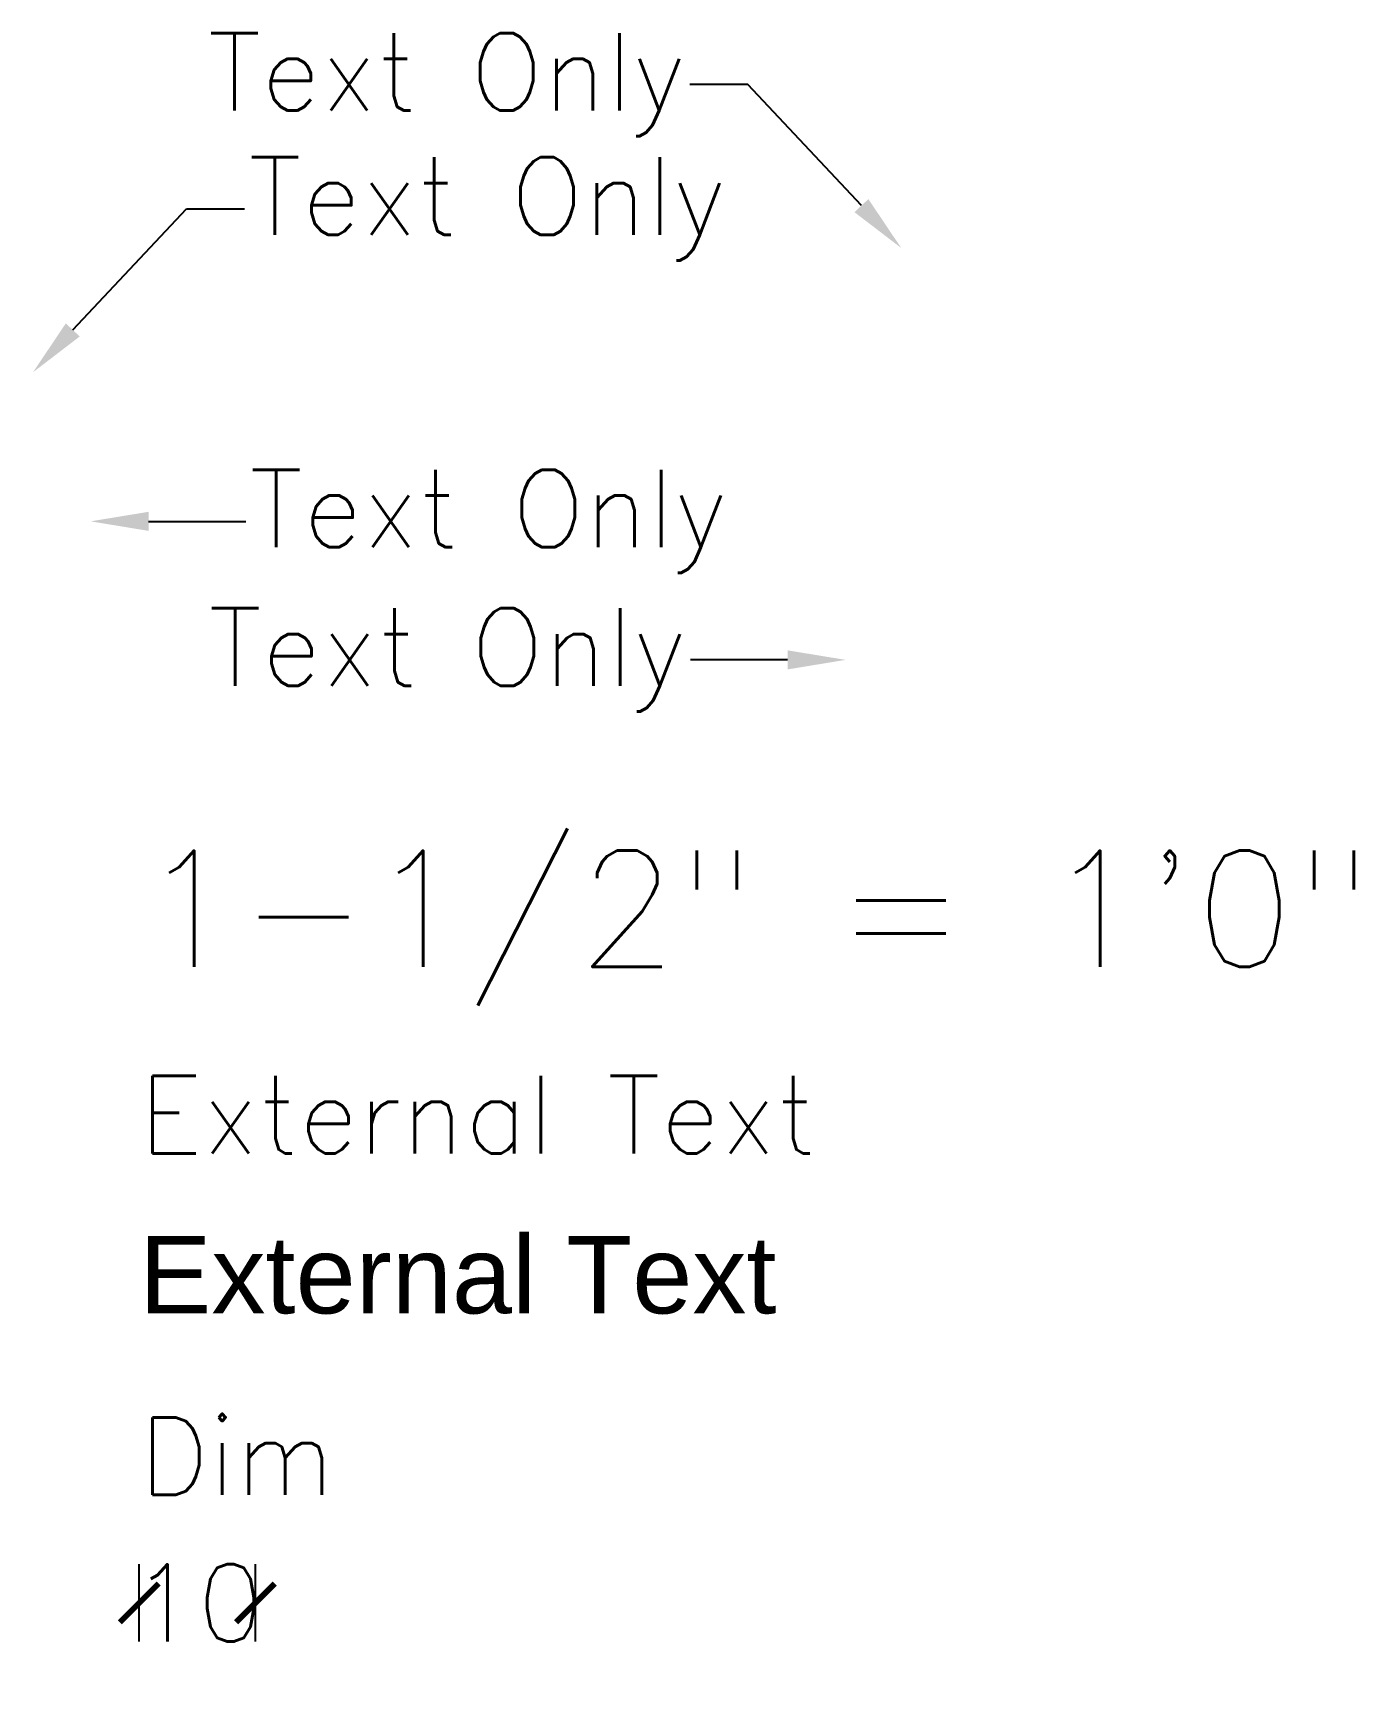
# Model space of a CAD drawing. Header units: millimetres. Extents: x 18963 to 156110, y 10619 to 121460.
# Drawn here: x 46786 to 47127.1, y 116852.3 to 117278.6 of the extents above; entities that cross this region are included whole.
import ezdxf
from ezdxf import colors
from ezdxf.entities.mleader import LeaderData, LeaderLine
from ezdxf.math import Vec2, Vec3

# ---------------------------------------------------------------- set-up
doc = ezdxf.new("R2010")
doc.units = ezdxf.units.MM
doc.header["$MEASUREMENT"] = 0
doc.layers.get('Defpoints').update_dxf_attribs({"color": 8})
for name, color, linetype in [('Dim_Int_1½_1', 4, 'Continuous'), ('Dim_Int_⅛_1', 4, 'Continuous'), ('Txt_Arc', 95, 'Continuous')]:
    doc.layers.add(name, color=color, linetype=linetype)
doc.styles.add('ARIAL', font='arial.ttf')
doc.styles.add('MSA_Standard', font='romans.shx')
doc.dimstyles.new('Msa_1½_1', dxfattribs={"dimscale": 10, "dimtxt": 2, "dimasz": 1, "dimexe": 1, "dimexo": 0, "dimgap": 0, "dimtad": 0, "dimdec": 0, "dimlfac": 0.03937, "dimzin": 0, "dimdsep": 46, "dimlunit": 4, "dimtxsty": 'MSA_Standard', "dimblk": 'ARCHTICK', "dimcen": 0.09, "dimclrd": 4, "dimclre": 4, "dimclrt": 6, "dimadec": 0, "dimazin": 0, "dimtfac": 1, "dimtdec": 0, "dimtofl": 0, "dimtmove": 0, "dimatfit": 3, "dimfxl": 0, "dimtolj": 1, "dimtzin": 0, "dimlwd": -1, "dimlwe": -1, "dimarcsym": 0})

# ---------------------------------------------------------------- blocks, each defined once
blk = doc.blocks.new('_ArchTick')
at = {"linetype": 'ByBlock', "const_width": 0.15}
blk.add_lwpolyline([(-0.5, -0.5), (0.5, 0.5)], dxfattribs=at)
blk = doc.blocks.new('*D4')
at = {"layer": 'Defpoints', "color": 0, "transparency": 16777216}
for p in [(46843.43, 116873.22), (46813.43, 116852.29), (46843.43, 116852.29)]:
    blk.add_point(p, dxfattribs=at)
at = {"layer": 'Dim_Int_1½_1', "color": 4, "transparency": 16777216}
for p, q in [((46813.43, 116863.22), (46813.43, 116883.22)), ((46843.43, 116863.22), (46843.43, 116883.22)), ((46813.43, 116873.22), (46813.67, 116873.22)), ((46843.43, 116873.22), (46843.2, 116873.22))]:
    blk.add_line(p, q, dxfattribs=at)
at = {"layer": 'Dim_Int_1½_1', "color": 4, "transparency": 16777216, "xscale": 10, "yscale": 10, "zscale": 10, "rotation": 180}
blk.add_blockref('_ArchTick', (46813.43, 116873.22), dxfattribs=at)
at = {"layer": 'Dim_Int_1½_1', "color": 4, "transparency": 16777216, "xscale": 10, "yscale": 10, "zscale": 10}
blk.add_blockref('_ArchTick', (46843.43, 116873.22), dxfattribs=at)
at = {"layer": 'Dim_Int_1½_1', "color": 6, "transparency": 16777216, "insert": (46828.43, 116873.22), "char_height": 20, "attachment_point": 5, "style": 'MSA_Standard'}
blk.add_mtext('\\A1;10', dxfattribs=at)

msp = doc.modelspace()

# ---------------------------------------------------------------- texts
at = {"layer": 'Dim_Int_⅛_1', "insert": (46813.43, 116921.13), "char_height": 20, "width": 42.8571, "attachment_point": 1, "style": 'MSA_Standard'}
msp.add_mtext('Dim', dxfattribs=at)
at = {"layer": 'Txt_Arc', "style": 'MSA_Standard'}
msp.add_text('1-1/2" = 1\'0"', height=30, dxfattribs=at).set_placement((46813.43, 117037.46))
at = {"layer": 'Txt_Arc', "char_height": 20, "width": 349.4186, "attachment_point": 1}
for insert, style in [((46813.43, 117009.3), 'MSA_Standard'), ((46813.43, 116967.97), 'ARIAL')]:
    msp.add_mtext('External Text', dxfattribs=dict(at, insert=insert, style=style))

# ---------------------------------------------------------------- dimensions: what is measured, and where the dimension line sits
at = {"layer": 'Dim_Int_1½_1'}
dim = msp.add_linear_dim(base=(46843.43, 116873.22), p1=(46813.43, 116852.29), p2=(46843.43, 116852.29), text='10', dimstyle='Msa_1½_1', dxfattribs=at)
dim.commit()
dim.dimension.update_dxf_attribs({"geometry": '*D4', "text_midpoint": (46828.43, 116873.22)})

# ---------------------------------------------------------------- leaders
at = {"layer": 'Txt_Arc'}
ml = msp.add_multileader_mtext('Standard', dxfattribs=at)
ml.set_content('{\\Fsimplex|c0;Text Only}', color=256, style='MSA_Standard')
ml.set_leader_properties()
ml.build(insert=Vec2(0, 0))
ml.multileader.update_dxf_attribs({"dogleg_length": 15, "arrow_head_size": 15})
ctx = ml.context
ctx.base_point, ctx.char_height, ctx.arrow_head_size, ctx.landing_gap_size, ctx.plane_origin = Vec3(46812.43, 117265.23), 20, 15, 1, Vec3(47010.21, 117223.06)
ctx.text_align_type = 2
notes = []
notes.append((ctx, [(0, (1, 1, 0), (46970.59, 117265.23), (-1, 0), 15, [(0, [(47010.21, 117223.06)], 0, [])])]))
ctx.mtext.insert, ctx.mtext.width, ctx.mtext.alignment, ctx.mtext.flow_direction = Vec3(46954.59, 117278.56), 141.1524, 3, 5
ml = msp.add_multileader_mtext('Standard', dxfattribs=at)
ml.set_content('{\\Fsimplex|c0;Text Only}', color=256, style='MSA_Standard')
ml.set_leader_properties()
ml.build(insert=Vec2(0, 0))
ml.multileader.update_dxf_attribs({"text_right_attachment_type": 6, "dogleg_length": 15, "arrow_head_size": 15})
ctx = ml.context
ctx.base_point, ctx.char_height, ctx.arrow_head_size, ctx.landing_gap_size, ctx.plane_origin = Vec3(46840.61, 117233.14), 20, 15, 1, Vec3(46785.98, 117190.97)
ctx.right_attachment = 6
notes.append((ctx, [(0, (1, 1, 0), (46825.61, 117233.14), (1, 0), 15, [(0, [(46785.98, 117190.97)], 0, [])])]))
ctx.mtext.insert, ctx.mtext.flow_direction = Vec3(46841.61, 117246.47), 5
ml = msp.add_multileader_mtext('Standard', dxfattribs=at)
ml.set_content('{\\Fsimplex|c0;Text Only}', color=256, style='MSA_Standard')
ml.set_leader_properties()
ml.build(insert=Vec2(0, 0))
ml.multileader.update_dxf_attribs({"has_dogleg": 0, "text_right_attachment_type": 6, "dogleg_length": 1, "arrow_head_size": 15})
ctx = ml.context
ctx.base_point, ctx.char_height, ctx.arrow_head_size, ctx.landing_gap_size, ctx.plane_origin = Vec3(46840.93, 117152.48), 20, 15, 1, Vec3(46800.85, 117152.48)
ctx.right_attachment = 6
notes.append((ctx, [(0, (1, 1, 0), (46839.93, 117152.48), (1, 0), 1, [(0, [(46800.85, 117152.48)], 0, [])])]))
ctx.mtext.insert, ctx.mtext.flow_direction = Vec3(46841.93, 117165.82), 5
ml = msp.add_multileader_mtext('Standard', dxfattribs=at)
ml.set_content('{\\Fsimplex|c0;Text Only}', color=256, style='MSA_Standard')
ml.set_leader_properties()
ml.build(insert=Vec2(0, 0))
ml.multileader.update_dxf_attribs({"has_dogleg": 0, "dogleg_length": 1, "arrow_head_size": 15})
ctx = ml.context
ctx.base_point, ctx.char_height, ctx.arrow_head_size, ctx.landing_gap_size, ctx.plane_origin = Vec3(46812.61, 117116.71), 20, 15, 1, Vec3(46995.85, 117116.71)
ctx.text_align_type = 2
notes.append((ctx, [(0, (1, 1, 0), (46956.76, 117116.71), (-1, 0), 1, [(0, [(46995.85, 117116.71)], 0, [])])]))
ctx.mtext.insert, ctx.mtext.width, ctx.mtext.alignment, ctx.mtext.flow_direction = Vec3(46954.76, 117130.04), 141.1524, 3, 5
for ctx, leaders in notes:
    for number, flags, end, landing, length, lines in leaders:
        leader = LeaderData()
        leader.index, (leader.has_last_leader_line, leader.has_dogleg_vector, leader.attachment_direction) = number, flags
        leader.last_leader_point, leader.dogleg_vector, leader.dogleg_length = Vec3(end), Vec3(landing), length
        for number, points, colour, breaks in lines:
            line = LeaderLine()
            line.index, line.vertices, line.color, line.breaks = number, Vec3.list(points), colors.encode_raw_color(colour), breaks
            leader.lines.append(line)
        ctx.leaders.append(leader)

doc.saveas('drawing.dxf')
